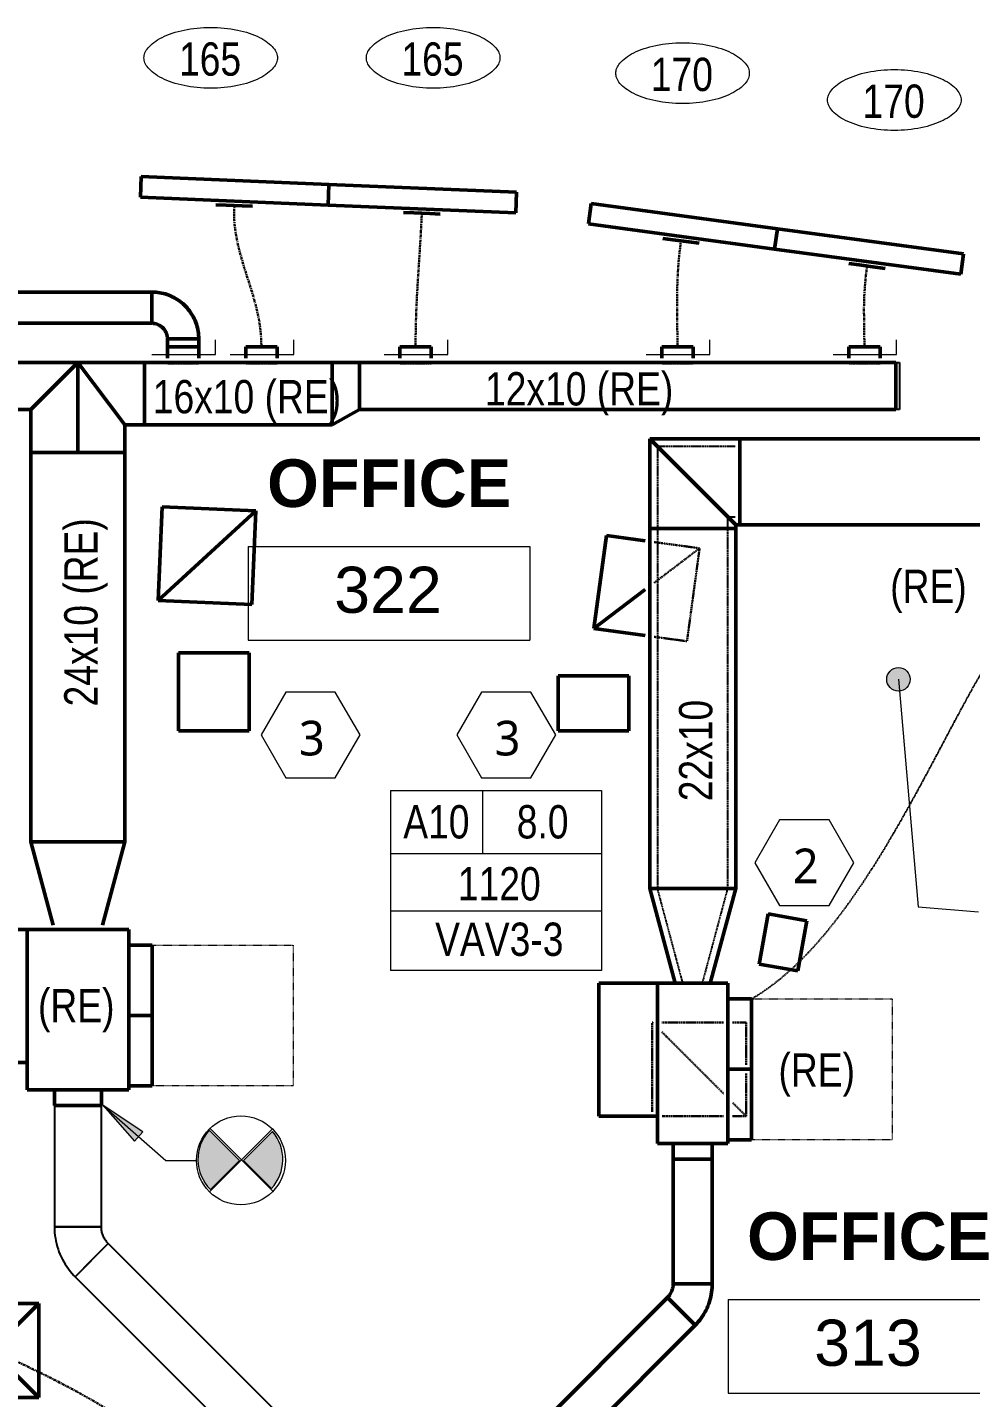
# Model space of a CAD drawing. Header units: inches. Extents: x 12453 to 15257, y -272 to 1517.
# Drawn here: x 13867.8 to 14108.8, y 1164.3 to 1514.6 of the extents above; entities that cross this region are included whole.
import ezdxf

# ---------------------------------------------------------------- set-up
doc = ezdxf.new("R2010")
doc.units = ezdxf.units.IN
doc.header["$MEASUREMENT"] = 0
for name, pattern in [('_ Hidden  _below_ behind_ beyond_', [0.09375, 0.0625, -0.03125]), ('Center', [1.2499999999999996, 0.2499999999999999, -0.1874999999999999, 0.625, -0.1874999999999999]), ('Dash', [0.25, 0.125, -0.125]), ('Hidden 1_16_', [0.09374999999999999, 0.06249999999999999, -0.03124999999999999]), ('Hidden 1_32_', [0.0625, 0.03125, -0.03125])]:
    doc.linetypes.add(name, pattern=pattern)
for name, color, linetype, lineweight in [('A-ANNO-NOTE', 131, 'Continuous', 20), ('A-AREA-IDEN', 2, 'Continuous', 20), ('A-DETL', 90, 'Continuous', 9), ('A-DETL-DEMO', 6, 'Continuous', 18), ('G-ANNO-TEXT', 231, 'Continuous', 9), ('M-EQPM', 50, 'Continuous', 18), ('M-EQPM-HDLN', 50, 'Continuous', 18), ('M-EQPM-IDEN', 50, 'Continuous', 20), ('M-HVAC-CDFF', 50, 'Continuous', 50), ('M-HVAC-CDFF-IDEN', 2, 'Continuous', 20), ('M-HVAC-DUCT', 70, 'Continuous', 18), ('M-HVAC-DUCT-CNTR', 70, 'Continuous', 18), ('M-HVAC-DUCT-IDEN', 70, 'Continuous', 20)]:
    doc.layers.add(name, color=color, linetype=linetype, lineweight=lineweight)
doc.styles.add('Arial', font='arial.ttf', dxfattribs={"height": 11.80239520958082})
doc.styles.add('Arial_B', font='arialbd.ttf', dxfattribs={"height": 12.17707442258339})
doc.styles.add('Swis721 BT', font='swiss.ttf', dxfattribs={"width": 0.8, "height": 8.514637904468403})
doc.styles.add('Trebuchet MS', font='trebuc.ttf', dxfattribs={"height": 8.86153846153846})

# ---------------------------------------------------------------- blocks, each defined once
blk = doc.blocks.new('Return Diffuser - Rectangular Outlet _PAR_ - PAR-8x8_24x24-V135-3RD FLOOR PLAN - NEW')
at = {"layer": 'M-HVAC-CDFF'}
for p, q in [((12.00000000000039, 11.99999999999992), (-11.99999999999975, 11.99999999999992)), ((-11.99999999999975, 11.99999999999992), (-11.99999999999975, -12.00000000000043)), ((-11.99999999999971, 11.99999999999976), (12.0000000000003, -12.00000000000043)), ((12.00000000000039, -12.00000000000043), (12.00000000000039, 11.99999999999992)), ((-11.99999999999975, -12.00000000000043), (12.00000000000039, -12.00000000000043))]:
    blk.add_line(p, q, dxfattribs=at)
blk = doc.blocks.new('Supply Diffuser _OMNI_ - 8_ RD INLET _24x24_-2995624-3RD FLOOR PLAN - NEW')
at = {"layer": 'M-HVAC-CDFF'}
for p, q in [((12.0000000000003, 11.99999999999967), (-11.99999999999971, 11.99999999999967)), ((-11.99999999999971, 11.99999999999967), (-11.99999999999971, -12.00000000000043)), ((12.0000000000003, 11.99999999999979), (-11.99999999999971, -12.00000000000043)), ((-11.99999999999971, 11.99999999999978), (12.0000000000003, -12.00000000000043)), ((-11.99999999999971, 11.99999999999967), (-11.99999999999971, -12.00000000000033)), ((-11.99999999999971, 11.99999999999967), (12.0000000000003, 11.99999999999967)), ((12.0000000000003, -12.00000000000043), (12.0000000000003, 11.99999999999967)), ((12.0000000000003, 11.99999999999967), (12.0000000000003, -12.00000000000033)), ((-11.99999999999971, -12.00000000000043), (12.0000000000003, -12.00000000000043)), ((-11.99999999999971, -12.00000000000033), (12.0000000000003, -12.00000000000033))]:
    blk.add_line(p, q, dxfattribs=at)
blk = doc.blocks.new('Plenum Slot Supply _TBD_ - 8_ RD INLET - TBDI _48_ Plenum_-2903914-3RD FLOOR PLAN - NEW')
at = {"layer": 'M-HVAC-CDFF'}
for p, q in [((24.00000000000034, 2.625000000006843), (-23.99999999999965, 2.625000000006843)), ((-23.99999999999965, 2.625000000006843), (-23.99999999999965, -2.624999999993161)), ((24.00000000000034, -2.624999999993161), (24.00000000000034, 2.625000000006843)), ((-23.99999999999965, -2.624999999993161), (24.00000000000034, -2.624999999993161)), ((-4.687499999999659, -3.750000000000286), (-2.062499999999699, -3.75000000000025)), ((-2.062499999999653, -3.75000000000025), (2.062500000000353, -3.75000000000025)), ((2.062500000000319, -3.75000000000025), (4.687500000000342, -3.750000000000286))]:
    blk.add_line(p, q, dxfattribs=at)
blk = doc.blocks.new('Plenum Slot Supply _TBD_ - 8_ RD INLET - TBDI _48_ Plenum_-2903885-3RD FLOOR PLAN - NEW')
at = {"layer": 'M-HVAC-CDFF'}
for p, q in [((24.00000000000034, 2.625000000006843), (-23.99999999999965, 2.625000000006843)), ((-23.99999999999965, 2.625000000006843), (-23.99999999999965, -2.624999999993161)), ((24.00000000000034, -2.624999999993161), (24.00000000000034, 2.625000000006843)), ((-23.99999999999965, -2.624999999993161), (24.00000000000034, -2.624999999993161)), ((-4.687499999999659, -3.750000000000286), (-2.062499999999699, -3.75000000000025)), ((-2.062499999999653, -3.75000000000025), (2.062500000000353, -3.75000000000025)), ((2.062500000000319, -3.75000000000025), (4.687500000000342, -3.750000000000286))]:
    blk.add_line(p, q, dxfattribs=at)
blk = doc.blocks.new('Nailor D35SST 3-10 - Nailor D35SST 3-10-3150976-3RD FLOOR PLAN - NEW')
at = {"layer": 'M-EQPM', "lineweight": 50}
for p, q in [((-23.99999999999975, -13.50000000000025), (-23.99999999999975, 20.49999999999977)), ((-8.999999999999753, 20.49999999999977), (-23.99999999999975, 20.49999999999977)), ((-8.999999999999753, 20.49999999999977), (-8.999999999999753, -13.50000000000025)), ((9.000000000000245, 20.49999999999967), (-8.999999999999753, 20.49999999999967)), ((-8.999999999999753, 20.49999999999967), (-8.999999999999753, -20.50000000000033)), ((9.000000000000245, -20.50000000000033), (9.000000000000245, 20.49999999999967)), ((15.00000000000028, 16.49999999999968), (9.000000000000274, 16.49999999999968)), ((15.00000000000028, -1.50000000000032), (15.00000000000028, 16.49999999999968)), ((9.000000000000274, -1.50000000000032), (15.00000000000028, -1.50000000000032)), ((15.00000000000025, -1.50000000000032), (9.000000000000243, -1.50000000000032)), ((15.00000000000025, -19.50000000000032), (15.00000000000025, -1.50000000000032)), ((-23.99999999999975, -13.50000000000025), (-8.999999999999753, -13.50000000000025)), ((-8.999999999999753, -20.50000000000033), (9.000000000000245, -20.50000000000033)), ((-4.999999999987266, -20.49999999999926), (-4.999999999987266, -24.4999999999992)), ((5.000000000013187, -24.4999999999992), (5.000000000013187, -20.49999999999926)), ((9.000000000000243, -19.50000000000032), (15.00000000000025, -19.50000000000032)), ((5.000000000000246, -24.50000000000033), (-4.999999999999753, -24.50000000000033))]:
    blk.add_line(p, q, dxfattribs=at)
at = {"layer": 'M-EQPM-HDLN', "linetype": 'Dash', "lineweight": 9}
for p, q in [((15.00000000000028, 16.49999999999968), (51.00000000000023, 16.49999999999968)), ((51.00000000000023, 16.49999999999968), (51.00000000000023, -19.50000000000032)), ((51.00000000000023, -19.50000000000032), (15.00000000000024, -19.50000000000032))]:
    blk.add_line(p, q, dxfattribs=at)
blk = doc.blocks.new('Round Elbow - 1 D-V151-3RD FLOOR PLAN - NEW')
at = {"layer": 'M-HVAC-DUCT', "lineweight": 50}
for p, q in [((-4.142135623730698, -3.3231665647791e-13), (-4.142135623730698, 4.999999999999661)), ((-0.6066017177979589, 6.464466094066923), (2.928932188134749, 2.928932188134211)), ((2.928932188134775, 2.928932188134186), (6.464466094067508, -0.6066017177985534)), ((-4.142135623730698, -5.000000000000335), (-4.142135623730698, -3.690684400650624e-13))]:
    blk.add_line(p, q, dxfattribs=at)
at = {"layer": 'M-HVAC-DUCT', "lineweight": 50, "flags": 128}
for points in [[(-0.6066017177859065, 6.464466094056205), (-0.7508134147005875, 6.325910497184849), (-0.9004505037048601, 6.193232659753447), (-1.0552735973788, 6.066644838000228), (-1.215035011800182, 5.946349545435623), (-1.379479162785173, 5.832539228864788), (-1.54834297477214, 5.725395960517743), (-1.721356301684864, 5.625091146765953), (-1.898242359108053, 5.531785253916495), (-2.078718167082115, 5.44562755149036), (-2.262495002814603, 5.366755873435067), (-2.449278862572327, 5.295296397611309), (-2.638770932023589, 5.231363443931513), (-2.830668064281553, 5.17505929148865), (-3.024663264870469, 5.126474014914037), (-3.220446182850082, 5.085685340284726), (-3.417703607319936, 5.052758520779661), (-3.616119968478869, 5.027746232286517), (-3.81537784247439, 5.010688489129733), (-4.015158459216535, 5.001612580061646), (-4.142135623719922, 4.999999999989995)], [(-4.14213562371924, -5.000000000011823), (-3.542295610920064, -4.988001599925609), (-2.943415214181868, -4.952025594549922), (-2.346452514385418, -4.892129537819073), (-1.752362524505997, -4.808409250644671), (-1.162095661793955, -4.700998667629391), (-0.5765962273126205, -4.570069622790924), (0.00319910474217977, -4.415831574672665), (0.5763627855221783, -4.238531271247665), (1.141977875407292, -4.038452355180651), (1.699139510910299, -3.815914910053834), (2.246956352270672, -3.571274948310929), (2.784552009402659, -3.304923841699746), (3.311066443937079, -3.017287695176492), (3.825657345093532, -2.708826665211745), (4.327501477205714, -2.380034223656366), (4.815795996715678, -2.03143636827508), (5.289759736557243, -1.663590781275161), (5.748634455852879, -1.277085937124866), (6.191686052939075, -0.8725401611241067), (6.464466094078033, -0.6066017178090987)]]:
    blk.add_lwpolyline(points, dxfattribs=at)
blk = doc.blocks.new('Rectangular Transition - Angle - 30 Degree-2784174-3RD FLOOR PLAN - NEW')
at = {"layer": 'M-HVAC-DUCT', "lineweight": 50}
for p, q in [((2.979831821830342e-13, 4.499999999999701), (24.25833024919803, 10.99999999999997)), ((24.25833024919802, 10.99999999999997), (24.25833024919802, -11.00000000000004)), ((24.25833024919803, -11.00000000000005), (2.98427949019242e-13, -4.500000000000298))]:
    blk.add_line(p, q, dxfattribs=at)
blk = doc.blocks.new('Rectangular Elbow - Mitered - Standard-2791052-3RD FLOOR PLAN - NEW')
at = {"layer": 'M-HVAC-DUCT', "lineweight": 50}
for p, q in [((-11.99999999999975, -11.00000000000033), (-11.99999999999975, 10.99999999999967)), ((-11.99999999999975, 10.99999999999967), (-11.00000000000033, 10.99999999999967)), ((10.99999999999967, 11.99999999999967), (-11.00000000000033, 11.99999999999967)), ((-11.00000000000033, 11.99999999999967), (-11.00000000000033, 10.99999999999967)), ((10.99999999999967, -11.00000000000033), (10.99999999999967, 11.99999999999967)), ((10.99999999999967, -11.00000000000033), (-11.99999999999975, -11.00000000000033))]:
    blk.add_line(p, q, dxfattribs=at)
blk = doc.blocks.new('Nailor D35SST 5-12 - Nailor D35SST 5-12-3150959-3RD FLOOR PLAN - NEW')
at = {"layer": 'M-EQPM', "lineweight": 50}
for p, q in [((-27.99999999999975, -13.50000000000023), (-27.99999999999975, 20.49999999999978)), ((-12.99999999999975, 20.49999999999978), (-27.99999999999975, 20.49999999999978)), ((-12.99999999999975, 20.49999999999978), (-12.99999999999975, -13.50000000000023)), ((13.00000000000025, 20.49999999999966), (-12.99999999999975, 20.49999999999966)), ((-12.99999999999975, 20.49999999999966), (-12.99999999999975, -20.50000000000033)), ((13.00000000000025, -20.50000000000033), (13.00000000000025, 20.49999999999966)), ((19.00000000000031, 16.49999999999967), (13.00000000000031, 16.49999999999967)), ((19.00000000000031, -1.50000000000033), (19.00000000000031, 16.49999999999967)), ((13.00000000000031, -1.50000000000033), (19.00000000000031, -1.50000000000033)), ((19.00000000000028, -1.500000000000333), (13.00000000000028, -1.500000000000333)), ((19.00000000000028, -19.50000000000033), (19.00000000000028, -1.500000000000333)), ((-27.99999999999975, -13.50000000000023), (-12.99999999999975, -13.50000000000023)), ((-12.99999999999975, -20.50000000000033), (13.00000000000025, -20.50000000000033)), ((-5.999999999989085, -20.49999999999926), (-5.999999999989085, -24.49999999999937)), ((6.000000000012277, -24.49999999999937), (6.000000000012277, -20.49999999999926)), ((13.00000000000028, -19.50000000000033), (19.00000000000028, -19.50000000000033)), ((6.000000000000245, -24.50000000000033), (-5.999999999999753, -24.50000000000033))]:
    blk.add_line(p, q, dxfattribs=at)
at = {"layer": 'M-EQPM-HDLN', "linetype": 'Dash', "lineweight": 9}
for p, q in [((19.00000000000031, 16.49999999999967), (55.00000000000028, 16.49999999999967)), ((55.00000000000028, 16.49999999999967), (55.00000000000028, -19.50000000000033)), ((55.00000000000028, -19.50000000000033), (19.00000000000028, -19.50000000000033))]:
    blk.add_line(p, q, dxfattribs=at)
blk = doc.blocks.new('Round Elbow - 1 D-307647-3RD FLOOR PLAN - NEW')
at = {"layer": 'M-HVAC-DUCT', "lineweight": 25}
for p, q in [((-0.7279220613575877, 7.757359312880361), (3.514718625761648, 3.51471862576112)), ((-4.970562748476888, -3.313672457182525e-13), (-4.970562748476888, 5.999999999999641)), ((3.514718625761651, 3.514718625761117), (7.75735931288096, -0.7279220613581979)), ((-4.970562748476888, -6.000000000000335), (-4.970562748476888, -3.366963162364533e-13))]:
    blk.add_line(p, q, dxfattribs=at)
at = {"layer": 'M-HVAC-DUCT', "lineweight": 25, "flags": 128}
for points in [[(-0.7279220613564233, 7.757359312867719), (-0.9009760976530855, 7.591092596623183), (-1.080540604458861, 7.431879191705774), (-1.266328316867657, 7.279973805600547), (-1.458042014172804, 7.135619454523293), (-1.655374995354862, 6.999047074638837), (-1.85801156973946, 6.870475152620201), (-2.065627562034592, 6.750109376120235), (-2.277890830941771, 6.638142304698703), (-2.494461800510919, 6.534753061788705), (-2.714994003389904, 6.440107048122626), (-2.939134635098867, 6.354355677131934), (-3.166525118440858, 6.277636132717816), (-3.396801677150278, 6.210071149786926), (-3.629595917856022, 6.151768817896026), (-3.864535419433025, 6.102822408341125), (-4.101244328796439, 6.063310224935321), (-4.339343962186716, 6.033295478742729), (-4.578453410982262, 6.012826186955407), (-4.818190151072257, 6.001935096072883), (-4.970562748475913, 5.999999999986357)], [(-4.970562748475913, -6.000000000012277), (-4.250754733116422, -5.985601919911004), (-3.532098257030725, -5.942430713460452), (-2.815743017275394, -5.87055544538316), (-2.102835029419338, -5.770091100774152), (-1.394514794164649, -5.641198401154724), (-0.6919154727874569, -5.484083547349655), (0.003838925678167015, -5.298997889608017), (0.6916353426142335, -5.086237525496926), (1.370373450475824, -4.846142826216236), (2.038967413079774, -4.579097892064055), (2.696347622711982, -4.285529937971204), (3.341462411270811, -3.965908610040514), (3.973279732711432, -3.620745234209607), (4.590788814100164, -3.250591998254094), (5.193001772634715, -2.856041068387639), (5.778955196047149, -2.437723641929551), (6.347711683856516, -1.996308937529647), (6.898361347010733, -1.532503124549293), (7.430023263514101, -1.047048193348928), (7.757359312882044, -0.7279220613709184)]]:
    blk.add_lwpolyline(points, dxfattribs=at)
blk = doc.blocks.new('Round Elbow - 1 D-2781238-3RD FLOOR PLAN - NEW')
at = {"layer": 'M-HVAC-DUCT', "lineweight": 50}
for p, q in [((-3.999999999999722, 7.999999999999662), (2.350308128410866e-13, 7.999999999999654)), ((2.38583526519887e-13, 7.999999999999654), (4.000000000000264, 7.999999999999648)), ((-7.999999999999737, -3.332660672375675e-13), (-7.999999999999739, 3.999999999999649)), ((-7.999999999999736, -4.000000000000337), (-7.999999999999737, -3.36818780916368e-13))]:
    blk.add_line(p, q, dxfattribs=at)
at = {"layer": 'M-HVAC-DUCT', "lineweight": 50, "flags": 128}
for points in [[(-3.999999999998408, 7.999999999985902), (-4.003199573354492, 7.840042663240182), (-4.012793174787929, 7.680341224108814), (-4.028765456582959, 7.521151170831216), (-4.051090866495826, 7.362727173528582), (-4.079733688633438, 7.205322676805735), (-4.114648100590215, 7.049189494277925), (-4.155778246755289, 6.89457740572925), (-4.203058327668656, 6.741733757522069), (-4.256412705286606, 6.590903066886312), (-4.31575602398692, 6.442326630751722), (-4.380993347118419, 6.296242139721925), (-4.452020308881173, 6.152883297820607), (-4.528723281287738, 6.012479448611429), (-4.610979555944652, 5.87525520830286), (-4.698657540359533, 5.741430106405459), (-4.791616968461198, 5.611218234536408), (-4.889709124994623, 5.4848279039129), (-4.992777083434702, 5.362461312100549), (-5.100655957034745, 5.244314219544775), (-5.213173162609677, 5.130575636388584), (-5.330148696633045, 5.021427520103315), (-5.451395423203961, 4.917044484390771), (-5.576719373424566, 4.817593519841011), (-5.705920055708474, 4.723233726782381), (-5.838790776525854, 4.634116060754876), (-5.975118971067217, 4.550383091013372), (-6.114686543303434, 4.47216877244682), (-6.25727021489149, 4.399598231280378), (-6.402641882373302, 4.332787564898807), (-6.550568982091533, 4.271843656117198), (-6.700814862243134, 4.21686400218823), (-6.853139161470664, 4.167936558829751), (-7.007298193388919, 4.125139599512749), (-7.163045336432616, 4.088541590245767), (-7.320131428397416, 4.058201080033085), (-7.478305165045867, 4.034166607219503), (-7.637313502141182, 4.016476621836317), (-7.796902060264073, 4.005159424083558), (-7.9568155317653, 4.00023311906716), (-7.999999999998351, 3.999999999986812)], [(-7.999999999998351, -4.000000000012732), (-7.520127989758804, -3.990401279944308), (-7.041023672368282, -3.961620475644849), (-6.563453512531225, -3.913703630259078), (-6.088181520627244, -3.846727400520649), (-5.615968030457508, -3.760798934108152), (-5.147568482872713, -3.656055698239015), (-4.683732217228907, -3.532665259742771), (-4.225201272604976, -3.390825017002498), (-3.772709200697193, -3.23076188414916), (-3.326979892294616, -3.052731928047705), (-2.88872641920625, -2.857019958652017), (-2.458649893500592, -2.643939073364435), (-2.037438345873397, -2.413830156146104), (-1.625765624947689, -2.167061332173489), (-1.224290319257875, -1.904027378929186), (-0.8336547036495289, -1.625149094624703), (-0.4544837117767883, -1.330872625024767), (-0.08738393634058637, -1.021668749704531), (0.2670573413282681, -0.6980321289047423), (0.6082730907959898, -0.3604805121799472), (0.9357174396519666, -0.009553910108479611), (1.248866546789259, 0.3541862696042699), (1.547219440438027, 0.7301581202650594), (1.830298819613574, 1.117760167116103), (2.09765181769643, 1.516372329569094), (2.348850726921625, 1.925356913193354), (2.58349368262094, 2.344059629901494), (2.801205306119754, 2.771810644665492), (3.001637305262931, 3.207925647111096), (3.184469031608443, 3.651706946266131), (3.349407993396027, 4.102444586720593), (3.49619032347249, 4.559417484403183), (3.624581201420937, 5.021894580158459), (3.734375229225463, 5.489136009289722), (3.825396759863167, 5.96039428518361), (3.897500178301868, 6.434915495128279), (3.9505701344533, 6.911940506413884), (3.984521727708681, 7.390706180783581), (3.999300642761284, 7.870446595288285), (4.000000000001648, 7.999999999985902)]]:
    blk.add_lwpolyline(points, dxfattribs=at)
blk = doc.blocks.new('Rectangular Endcap - Standard-V184-3RD FLOOR PLAN - NEW')
at = {"layer": 'M-HVAC-DUCT', "lineweight": 25}
for p, q in [((2.252764407777021e-13, -6.000000000000386), (2.64998046896767e-13, 5.999999999999612)), ((2.451372438372345e-13, 5.999999999999612), (1.00000000000074, 5.999999999999609)), ((1.00000000000076, 5.999999999999609), (1.00000000000072, -6.000000000000389)), ((1.00000000000074, -6.000000000000389), (2.451372438372345e-13, -6.000000000000386))]:
    blk.add_line(p, q, dxfattribs=at)
blk = doc.blocks.new('Rectangular Transition - Angle - 30 Degree-2790512-3RD FLOOR PLAN - NEW')
at = {"layer": 'M-HVAC-DUCT', "lineweight": 50}
for p, q in [((1.125000000000839, 6.301442841484872), (22.39230484541358, 11.99999999999997)), ((22.39230484541358, 11.99999999999997), (22.39230484541358, -12.00000000000004)), ((22.39230484541358, -12.00000000000004), (1.125000000000836, -6.301442841485444))]:
    blk.add_line(p, q, dxfattribs=at)
blk = doc.blocks.new('Rectangular Tee - Reducing - Standard-2790589-3RD FLOOR PLAN - NEW')
at = {"layer": 'M-HVAC-DUCT', "lineweight": 50}
for p, q in [((-16.99999999999972, -5.00000000000026), (-16.99999999999972, 6.999999999999737)), ((-16.99999999999972, 6.999999999999737), (17.00000000000028, 6.999999999999737)), ((17.00000000000028, -9.000000000000306), (17.00000000000028, 6.99999999999969)), ((-11.99999999999974, -5.00000000000026), (-16.99999999999972, -5.00000000000026)), ((-11.99999999999974, -5.00000000000026), (-11.99999999999974, -16.00000000000031)), ((12.00000000000025, -9.000000000000306), (17.00000000000028, -9.000000000000306)), ((12.00000000000026, -16.00000000000031), (12.00000000000026, -9.000000000000306)), ((-11.99999999999974, -16.00000000000031), (12.00000000000026, -16.00000000000031))]:
    blk.add_line(p, q, dxfattribs=at)
blk = doc.blocks.new('Rectangular Transition - Angle - 30 Degree-2790766-3RD FLOOR PLAN - NEW')
at = {"layer": 'M-HVAC-DUCT', "lineweight": 50}
for p, q in [((2.979831821830342e-13, 7.999999999999702), (6.92820323027582, 7.999999999999837)), ((2.979831821830342e-13, -8.000000000000298), (2.979831821830342e-13, 7.999999999999702)), ((6.92820323027582, 7.999999999999837), (6.92820323027582, -4.000000000000198)), ((6.928203230275821, -4.000000000000197), (2.98427949019242e-13, -8.000000000000298))]:
    blk.add_line(p, q, dxfattribs=at)
blk = doc.blocks.new('Return Diffuser - Rectangular Outlet _PAR_ - PAR-8x8_24x24-2882038-3RD FLOOR PLAN - NEW')
at = {"layer": 'A-DETL-DEMO', "linetype": 'Hidden 1_16_', "lineweight": 30}
for p, q in [((10.86784325129354, 11.99999999999992), (-11.99999999999975, 11.99999999999992)), ((-11.99999999999975, 11.99999999999992), (-11.99999999999975, 11.79312001635098)), ((-11.99999999999971, 11.99999999999976), (-11.79312001635159, 11.79312001635165)), ((-11.99999999999975, 9.54312001635115), (-11.99999999999975, -6.20687998364896)), ((-9.543120016350432, 9.54312001635047), (6.206879983649848, -6.206879983649934)), ((12.00000000000039, -6.206879983651521), (12.00000000000039, 9.544543582176173)), ((-11.99999999999975, -8.456879983648795), (-11.99999999999975, -12.00000000000043)), ((8.456879983651168, -8.456879983651271), (12.0000000000003, -12.00000000000043)), ((12.00000000000039, -12.00000000000043), (12.00000000000039, -8.456879983651353)), ((-11.99999999999975, -12.00000000000043), (-1.132156748708692, -12.00000000000043)), ((1.117843251291426, -12.00000000000043), (12.00000000000039, -12.00000000000043))]:
    blk.add_line(p, q, dxfattribs=at)
blk = doc.blocks.new('Return Diffuser - Rectangular Outlet _PAR_ - PAR-8x8_24x24-V137-3RD FLOOR PLAN - NEW')
at = {"layer": 'A-DETL-DEMO', "linetype": 'Hidden 1_16_', "lineweight": 30}
for p, q in [((12.00000000000039, 11.99999999999992), (3.511064871295332, 11.99999999999992)), ((12.00000000000039, -12.00000000000043), (12.00000000000039, 11.99999999999992)), ((1.659508645704806, -1.659508645704858), (12.0000000000003, -12.00000000000043)), ((0.2578476021554223, -12.00000000000043), (12.00000000000039, -12.00000000000043))]:
    blk.add_line(p, q, dxfattribs=at)
at = {"layer": 'M-HVAC-CDFF'}
for p, q in [((1.240488212669493, 11.99999999999992), (-11.99999999999975, 11.99999999999992)), ((-11.99999999999975, 11.99999999999992), (-11.99999999999975, -12.00000000000043)), ((-11.99999999999971, 11.99999999999976), (-0.3400292168845688, 0.3400292168845342)), ((-11.99999999999975, -12.00000000000043), (-2.012729056470416, -12.00000000000043))]:
    blk.add_line(p, q, dxfattribs=at)
blk = doc.blocks.new('Round Takeoff - Standard w_ VD-V213-3RD FLOOR PLAN - NEW')
at = {"layer": 'A-DETL-DEMO', "linetype": 'Hidden 1_16_', "lineweight": 30}
for p, q in [((-0.2399999999998057, 4.000000000000414), (-0.2399999999997924, 3.325186224399847e-13)), ((-0.2399999999998057, 3.299486289839078e-13), (-0.2399999999997924, -3.999999999999702))]:
    blk.add_line(p, q, dxfattribs=at)
at = {"layer": 'M-HVAC-DUCT'}
for p, q in [((2.003420426543702, 8.25000000000033), (5.753420426543704, 8.250000000000343)), ((2.003420426543728, -7.999999999999659), (2.003420426543702, 8.250000000000332))]:
    blk.add_line(p, q, dxfattribs=at)
at = {"layer": 'M-HVAC-DUCT', "lineweight": 50}
for p, q in [((1.125000000006821, 4.000000000010004), (4.000000000010004, 4.000000000010004)), ((4.000000000000305, 2.9890503392581e-13), (4.000000000000294, 4.000000000000406)), ((4.000000000000305, -3.999999999999709), (4.000000000000294, 2.963350404697327e-13)), ((4.000000000010686, -3.99999999998954), (1.125000000007503, -3.99999999998954))]:
    blk.add_line(p, q, dxfattribs=at)
blk = doc.blocks.new('Diffuser Tag - Diffuser Tag _GPI_ - Airflow Only-1174567-3RD FLOOR PLAN - NEW')
at = {"layer": 'M-HVAC-CDFF-IDEN'}
for points, knots in [([(-0.2733821722393264, 8.234832660405194e-16), (-0.2733821722393264, 0.002120544972881543), (-0.2729835601545574, 0.00647847487141492), (-0.2703405630587479, 0.01531469710434119), (-0.2634260964460383, 0.02693955562540351), (-0.248144382122115, 0.04138758304565707), (-0.219066139123674, 0.05918199625253466), (-0.1685048339180955, 0.07621826088950157), (-0.09564779723932655, 0.0834729008052498), (-0.02279076056055762, 0.07621826088950127), (0.02777054464502081, 0.05918199625253412), (0.05684878764346215, 0.04138758304565641), (0.07213050196738555, 0.02693955562540276), (0.07904496858009517, 0.01531469710434035), (0.0816879656759046, 0.006478474871414024), (0.08208657776067356, 0.00212054497288066), (0.0820865777606736, -5.985621849243556e-17)], [-2.186510674934082e-15, -2.186510674934082e-15, -2.186510674934082e-15, -2.186510674934082e-15, 0.09817477042467884, 0.1963495408493599, 0.3926990816987219, 0.589048622548084, 0.7853981633974461, 1.17809724509617, 1.570796326794894, 1.963495408493618, 2.356194490192343, 2.552544031041704, 2.748893571891067, 2.945243112740429, 3.04341788316511, 3.141592653589791, 3.141592653589791, 3.141592653589791, 3.141592653589791]), ([(0.0820865777606736, -3.244976466198412e-18), (0.0820865777606736, -0.002120544972880719), (0.08168796567590463, -0.0064784748714141), (0.07904496858009527, -0.01531469710434032), (0.07213050196738575, -0.02693955562540273), (0.05684878764346234, -0.04138758304565628), (0.02777054464502117, -0.05918199625253387), (-0.02279076056055731, -0.07621826088950084), (-0.09564779723932616, -0.08347290080524901), (-0.1685048339180951, -0.07621826088950065), (-0.2190661391236737, -0.0591819962525334), (-0.248144382122115, -0.04138758304565567), (-0.2634260964460383, -0.02693955562540207), (-0.270340563058748, -0.01531469710433957), (-0.2729835601545574, -0.006478474871413342), (-0.2733821722393264, -0.002120544972879948), (-0.2733821722393264, 7.731000999696823e-16)], [3.14159265358979, 3.14159265358979, 3.14159265358979, 3.14159265358979, 3.239767424014471, 3.337942194439152, 3.534291735288514, 3.730641276137876, 3.926990816987239, 4.319689898685963, 4.712388980384687, 5.105088062083411, 5.497787143782135, 5.694136684631498, 5.89048622548086, 6.086835766330221, 6.185010536754902, 6.283185307179584, 6.283185307179584, 6.283185307179584, 6.283185307179584])]:
    blk.add_open_spline(points, degree=3, knots=knots, dxfattribs=at)
blk = doc.blocks.new('Room Tag - Room Tag-84095-3RD FLOOR PLAN - NEW')
at = {"layer": 'A-AREA-IDEN'}
for p, q in [((-0.3749999999999999, -0.06249999999999998), (-0.3749999999999999, -0.3124999999999999)), ((-0.3749999999999999, -0.06249999999999998), (0.3749999999999999, -0.06249999999999998)), ((0.3749999999999999, -0.06249999999999998), (0.3749999999999999, -0.3124999999999999)), ((-0.3749999999999999, -0.3124999999999999), (0.3749999999999999, -0.3124999999999999))]:
    blk.add_line(p, q, dxfattribs=at)
blk = doc.blocks.new('Point of Connection - Point of Connection - _GPI_-746426-3RD FLOOR PLAN - NEW')
at = {"layer": 'A-ANNO-NOTE', "lineweight": 9}
h = blk.add_hatch(color=256, dxfattribs=at)
edge = h.paths.add_edge_path(flags=0)
edge.add_arc((-0.002280299266980333, 0.004650984430885837), 0.1145497240274478, 137.6645063476148, 224.8464373478384, ccw=False)
edge.add_line((-0.08695706292251913, 0.08179685257421848), (-0.006262837864139767, 0.001102627515838714))
edge.add_line((-0.006262837864139766, 0.00110262751583871), (-0.08349598583011647, -0.07613052045013786))
h = blk.add_hatch(color=256, dxfattribs=at)
edge = h.paths.add_edge_path(flags=0)
edge.add_line((0.07871055801337995, -0.07328055057716999), (0.004327379920371133, 0.0011026275158387))
edge.add_line((0.004327379920371121, 0.0011026275158387), (0.08177458262271144, 0.07854983021817939))
edge.add_arc((-0.005508123295087922, 0.004365138249880495), 0.1145497240274478, -42.674609157798386, 40.36239929141709, ccw=False)
at = {"layer": 'A-ANNO-NOTE'}
for p, q in [((-0.006262837864139766, 0.00110262751583871), (-0.08695706292251913, 0.08179685257421848)), ((-0.08622730235600952, -0.08204120768564219), (0.08121650285044459, 0.08540259752081159)), ((0.08274005169439434, -0.08048941496779564), (-0.08467550963816298, 0.08692614636476134)), ((0.08177458262271144, 0.07854983021817939), (0.004327379920371121, 0.0011026275158387)), ((-0.08349598583011647, -0.07613052045013786), (-0.006262837864139766, 0.00110262751583871)), ((0.004327379920371132, 0.0011026275158387), (0.07871055801337995, -0.07328055057716999))]:
    blk.add_line(p, q, dxfattribs=at)
blk.add_circle((-0.002505399752782466, 0.001680694917584698), 0.118400650129163, dxfattribs=at)
for centre, start, end in [((-0.002280299266980333, 0.004650984430885837), 137.6645063476145, 224.846437347838), ((-0.005508123295087922, 0.004365138249880495), 317.3253908422012, 40.36239929141682)]:
    blk.add_arc(centre, 0.1145497240274478, start, end, dxfattribs=at)
blk = doc.blocks.new('Mechanical Equipment Tag - VAV-1159225-3RD FLOOR PLAN - NEW')
at = {"layer": 'M-EQPM-IDEN'}
for p, q in [((0.05117652664444897, -0.1709214427389848), (0.05117652664444821, -0.6506089427389851)), ((0.05117652664444897, -0.1709214427389848), (0.6129984166804646, -0.1709214427389866)), ((0.2971114323324517, -0.3386297760723189), (0.297111432332452, -0.1709214427389855)), ((0.6129984166804646, -0.1709214427389866), (0.6129984166804638, -0.6506089427389867)), ((0.0511765266444487, -0.3386297760723181), (0.6129984166804644, -0.3386297760723199)), ((0.05117652664444846, -0.4909735260723181), (0.6129984166804641, -0.4909735260723199)), ((0.6129984166804638, -0.6506089427389867), (0.05117652664444821, -0.6506089427389851))]:
    blk.add_line(p, q, dxfattribs=at)
blk = doc.blocks.new('Note Hexagon - Note Hexagon - _GPI_-1528888-3RD FLOOR PLAN - NEW')
at = {"layer": 'A-ANNO-NOTE'}
for p, q in [((-0.06936595791414911, 0.1146539663481912), (-0.1352839266641504, 0.000480695341454583)), ((0.06246997958585079, 0.1146539663481897), (-0.06936595791414911, 0.1146539663481912)), ((0.1283879483358497, 0.0004806953414513018), (0.06246997958585077, 0.1146539663481897)), ((-0.1352839266641504, 0.0004806953414545882), (-0.06936595791415202, -0.1136925756652837)), ((0.06246997958584775, -0.1136925756652856), (0.1283879483358497, 0.0004806953414513356)), ((-0.06936595791415205, -0.1136925756652837), (0.06246997958584773, -0.1136925756652856))]:
    blk.add_line(p, q, dxfattribs=at)

msp = doc.modelspace()

# ---------------------------------------------------------------- hatches: boundary and pattern name
at = {"layer": 'A-ANNO-NOTE'}
msp.add_hatch(color=256, dxfattribs=at).paths.add_polyline_path([(13887.17191617182, 1238.915310136693), (13895.16433837599, 1229.825917965171), (13897.24451099583, 1232.204222575889)], flags=0)
at = {"layer": 'A-AREA-IDEN'}
h = msp.add_hatch(color=256, dxfattribs=at)
edge = h.paths.add_edge_path(flags=0)
edge.add_arc((14090.38479716684, 1347.899167000216), 2.999999999999655, 0, 360)

# ---------------------------------------------------------------- linework, layer by layer
at = {"layer": 'A-ANNO-NOTE'}
for p, q in [((13887.17191617182, 1238.915310136693), (13895.16433837599, 1229.825917965171)), ((13897.24451099583, 1232.204222575889), (13887.17191617182, 1238.915310136693)), ((13887.17191617182, 1238.915310136693), (13903.19319828002, 1224.902373263086)), ((13895.16433837599, 1229.825917965171), (13897.24451099583, 1232.204222575889)), ((13903.19319828002, 1224.902373263086), (13910.98549746324, 1224.902373263086))]:
    msp.add_line(p, q, dxfattribs=at)
at = {"layer": 'A-AREA-IDEN'}
for p, q in [((14090.38479716684, 1347.899167000216), (14095.43672286505, 1289.722509803148)), ((14095.43672286505, 1289.722509803148), (14110.84700356666, 1288.421732440663))]:
    msp.add_line(p, q, dxfattribs=at)
msp.add_circle((14090.38479716684, 1347.899167000216), 2.999999999999655, dxfattribs=at)
at = {"layer": 'A-DETL', "lineweight": 50}
for p, q in [((13868.69338948061, 1416.922674776929), (13880.69338948061, 1428.922674776929)), ((13880.69338948061, 1405.922674776929), (13880.69338948061, 1428.922674776929)), ((13892.69338948061, 1412.922674776929), (13880.69338948061, 1428.92267477693)), ((14026.81042571419, 1409.422674776928), (14048.81042571419, 1387.422674776928))]:
    msp.add_line(p, q, dxfattribs=at)
at = {"layer": 'A-DETL', "linetype": '_ Hidden  _below_ behind_ beyond_', "lineweight": 25}
msp.add_open_spline([(14052.81042571419, 1266.197707020588), (14085.34751313436, 1284.983003201273), (14105.52759880314, 1347.496266279778), (14121.34586879718, 1363.31453627382)], degree=3, dxfattribs=at)
at = {"layer": 'M-HVAC-DUCT', "lineweight": 50}
for p, q in [((13899.57568922475, 1446.922674776931), (13850.57568922475, 1446.922674776931)), ((13899.57568922474, 1446.922674776929), (13899.57568922474, 1438.922674776929)), ((13850.57568922475, 1438.922674776931), (13899.57568922475, 1438.922674776931)), ((13903.57568922475, 1434.922674776931), (13903.57568922475, 1432.92267477693)), ((13903.57568922474, 1434.922674776929), (13911.57568922474, 1434.922674776929)), ((13911.57568922474, 1432.922674776929), (13903.57568922474, 1432.922674776929)), ((13911.57568922475, 1432.92267477693), (13911.57568922475, 1434.922674776931)), ((13897.69338948061, 1412.922674776929), (13897.69338948061, 1428.922674776929)), ((13945.69338948061, 1428.922674776928), (13897.69338948061, 1428.922674776929)), ((13945.69338948061, 1428.922674776928), (13945.69338948061, 1412.922674776928)), ((13952.62159271089, 1416.922674776928), (13952.62159271089, 1428.922674776928)), ((14089.69338948061, 1428.922674776928), (13952.62159271089, 1428.922674776928)), ((14089.69338948061, 1428.922674776928), (14089.69338948061, 1416.922674776928)), ((14089.69338948061, 1416.922674776928), (13952.62159271089, 1416.922674776928)), ((13945.69338948061, 1412.922674776928), (13897.69338948061, 1412.922674776929)), ((14049.81042571419, 1387.422674776928), (14049.81042571419, 1409.422674776928)), ((14208.47537248058, 1409.422674776928), (14049.81042571419, 1409.422674776928)), ((13868.69338948061, 1405.922674776929), (13892.69338948061, 1405.922674776929)), ((13868.69338948061, 1405.922674776929), (13868.69338948061, 1306.314979622342)), ((13892.69338948061, 1405.922674776929), (13892.69338948061, 1306.314979622342)), ((14208.47537248058, 1387.422674776928), (14049.81042571419, 1387.422674776928)), ((14026.81042571419, 1386.422674776928), (14048.81042571419, 1386.422674776928)), ((14026.81042571419, 1386.422674776928), (14026.81042571419, 1294.456037269785)), ((14048.81042571419, 1386.422674776928), (14048.81042571419, 1294.456037269785)), ((13906.42517900853, 1354.685605511035), (13924.42517900853, 1354.685605511035)), ((13906.42517900853, 1334.685605511035), (13906.42517900853, 1354.685605511035)), ((13924.42517900853, 1334.685605511035), (13924.42517900853, 1354.685605511035)), ((14003.44281834776, 1348.760715575662), (14021.44281834776, 1348.760715575662)), ((14003.44281834776, 1334.685605511035), (14003.44281834776, 1348.760715575662)), ((14021.44281834776, 1334.685605511035), (14021.44281834776, 1348.760715575662)), ((13924.42517900853, 1334.685605511035), (13906.42517900853, 1334.685605511035)), ((14021.44281834776, 1334.685605511035), (14003.44281834776, 1334.685605511035)), ((13892.69338948061, 1306.314979622342), (13868.69338948061, 1306.314979622342)), ((14048.81042571419, 1294.456037269785), (14026.81042571419, 1294.456037269785)), ((14057.08372028007, 1287.902038126547), (14054.8262939704, 1275.099537337389)), ((14057.08372028007, 1287.902038126548), (14066.93179781019, 1286.165556349878)), ((14066.93179781019, 1286.165556349878), (14064.67437150052, 1273.36305556072)), ((14064.67437150052, 1273.36305556072), (14054.8262939704, 1275.099537337389)), ((14032.8104257142, 1225.197707020589), (14032.8104257142, 1193.339842644319)), ((14032.81042571419, 1225.197707020588), (14042.81042571419, 1225.197707020588)), ((14042.8104257142, 1193.339842644319), (14042.8104257142, 1225.197707020589)), ((14042.81042571419, 1193.339842644318), (14032.81042571419, 1193.339842644318)), ((14031.34595962013, 1189.804308738385), (13976.98146913499, 1135.439818253249)), ((14031.34595962012, 1189.804308738384), (14038.41702743199, 1182.733240926518)), ((13984.05253694686, 1128.368750441384), (14038.417027432, 1182.733240926519))]:
    msp.add_line(p, q, dxfattribs=at)
at = {"layer": 'M-HVAC-DUCT', "linetype": 'Hidden 1_32_', "lineweight": 25}
for p, q in [((14028.81042571419, 1407.422674776928), (14028.81042571419, 1294.456037269785)), ((14048.68542571419, 1407.422674776928), (14028.81042571419, 1407.422674776928)), ((14046.81042571419, 1294.456037269785), (14046.81042571419, 1389.422674776928)), ((14046.81042571419, 1389.422674776928), (14048.68542571419, 1389.422674776928)), ((14035.31042571419, 1270.197707020588), (14028.81042571419, 1294.456037269785)), ((14040.31042571419, 1270.197707020588), (14046.81042571419, 1294.456037269785))]:
    msp.add_line(p, q, dxfattribs=at)
at = {"layer": 'M-HVAC-DUCT', "lineweight": 25}
for p, q in [((13874.69338948062, 1238.922674776929), (13874.69338948062, 1207.893237525405)), ((13874.69338948061, 1238.922674776928), (13886.69338948061, 1238.922674776928)), ((13886.69338948062, 1207.893237525405), (13886.69338948062, 1238.922674776929)), ((13886.69338948061, 1207.893237525404), (13874.69338948061, 1207.893237525404)), ((13879.96546741925, 1195.165315464046), (13888.45074879349, 1203.650596838285)), ((13962.03148459724, 1130.069861034545), (13888.4507487935, 1203.650596838286)), ((13879.96546741926, 1195.165315464047), (13953.54620322301, 1121.584579660306))]:
    msp.add_line(p, q, dxfattribs=at)
at = {"layer": 'M-HVAC-DUCT-CNTR', "linetype": 'Center', "lineweight": 30}
for points in [[(13927.58407599188, 1432.922674776929), (13927.58407599188, 1446.361625920249), (13920.05217921956, 1455.614642748684), (13920.61268870507, 1469.041899987197)], [(13966.97974919545, 1432.922674776929), (13966.97974919545, 1445.566375601667), (13968.04358017918, 1454.407225254974), (13968.57092149983, 1467.039924162057)], [(14033.90186667875, 1432.922674776929), (14033.90186667875, 1443.496760638593), (14033.39007253428, 1449.522563974259), (14034.81040825329, 1460.000824242794)], [(14081.67731454495, 1432.922674776929), (14081.67731454495, 1441.73152280241), (14081.19219272261, 1444.824333443615), (14082.37541760442, 1453.553352999963)], [(13902.5134485788, 1150.677378463575), (13890.21056709367, 1162.980259948709), (13858.7285457309, 1176.315550271852), (13858.7285457309, 1176.315550271852)]]:
    msp.add_open_spline(points, degree=3, dxfattribs=at)

# ---------------------------------------------------------------- block references
at = {"layer": 'A-ANNO-NOTE', "xscale": 96, "yscale": 96, "zscale": 96}
for name, p in [('Note Hexagon - Note Hexagon - _GPI_-1528888-3RD FLOOR PLAN - NEW', (13940.4789075805, 1333.62119463923)), ('Note Hexagon - Note Hexagon - _GPI_-1528888-3RD FLOOR PLAN - NEW', (13990.4789075805, 1333.62119463923)), ('Note Hexagon - Note Hexagon - _GPI_-1528888-3RD FLOOR PLAN - NEW', (14066.68974692594, 1300.945759113882)), ('Point of Connection - Point of Connection - _GPI_-746426-3RD FLOOR PLAN - NEW', (13922.59247825191, 1224.741026550999))]:
    msp.add_blockref(name, p, dxfattribs=at)
at = {"layer": 'A-AREA-IDEN', "xscale": 95.99999999999994, "yscale": 95.99999999999994, "zscale": 95.99999999999994}
for p in [(13960.21185090306, 1387.884877029645), (14082.87293053891, 1195.372378394617)]:
    msp.add_blockref('Room Tag - Room Tag-84095-3RD FLOOR PLAN - NEW', p, dxfattribs=at)
at = {"layer": 'M-EQPM', "lineweight": 50}
for name, p in [('Nailor D35SST 5-12 - Nailor D35SST 5-12-3150959-3RD FLOOR PLAN - NEW', (13880.69338948061, 1263.422674776929)), ('Nailor D35SST 3-10 - Nailor D35SST 3-10-3150976-3RD FLOOR PLAN - NEW', (14037.81042571419, 1249.697707020588))]:
    msp.add_blockref(name, p, dxfattribs=at)
at = {"layer": 'M-EQPM-IDEN', "xscale": 95.99999999999994, "yscale": 95.99999999999994, "zscale": 95.99999999999994}
msp.add_blockref('Mechanical Equipment Tag - VAV-1159225-3RD FLOOR PLAN - NEW', (13955.62202628408, 1335.877258331663), dxfattribs=at)
at = {"layer": 'M-HVAC-CDFF', "extrusion": (0, 0, -1)}
for name, p, rotation in [('Plenum Slot Supply _TBD_ - 8_ RD INLET - TBDI _48_ Plenum_-2903885-3RD FLOOR PLAN - NEW', (-13920.7690930664, 1472.788636924288), 2.390375982781743), ('Plenum Slot Supply _TBD_ - 8_ RD INLET - TBDI _48_ Plenum_-2903885-3RD FLOOR PLAN - NEW', (-13968.72732586117, 1470.786661099147), 2.390375982781743), ('Plenum Slot Supply _TBD_ - 8_ RD INLET - TBDI _48_ Plenum_-2903914-3RD FLOOR PLAN - NEW', (-14035.31411694414, 1463.716840598351), 7.719434633225649), ('Plenum Slot Supply _TBD_ - 8_ RD INLET - TBDI _48_ Plenum_-2903914-3RD FLOOR PLAN - NEW', (-14082.87912629527, 1457.26936935552), 7.719434633225744), ('Return Diffuser - Rectangular Outlet _PAR_ - PAR-8x8_24x24-V135-3RD FLOOR PLAN - NEW', (-13913.6758156486, 1379.517672102551), 182.3903759827822), ('Supply Diffuser _OMNI_ - 8_ RD INLET _24x24_-2995624-3RD FLOOR PLAN - NEW', (-13858.7285457309, 1176.315550271853), 270.0000000000006)]:
    msp.add_blockref(name, p, dxfattribs=dict(at, rotation=rotation))
at = {"layer": 'M-HVAC-CDFF', "linetype": 'Hidden 1_16_', "lineweight": 30, "extrusion": (0, 0, -1)}
for name, p, rotation in [('Return Diffuser - Rectangular Outlet _PAR_ - PAR-8x8_24x24-V137-3RD FLOOR PLAN - NEW', (-14026.06804699499, 1371.130139925634), 187.7194346332255), ('Return Diffuser - Rectangular Outlet _PAR_ - PAR-8x8_24x24-2882038-3RD FLOOR PLAN - NEW', (-14039.47854573054, 1248.19055027188), 270.000000000006)]:
    msp.add_blockref(name, p, dxfattribs=dict(at, rotation=rotation))
at = {"layer": 'M-HVAC-CDFF-IDEN', "xscale": 95.99999999999994, "yscale": 95.99999999999994, "zscale": 95.99999999999994}
for p in [(13923.82133096531, 1506.791288912226), (13980.66491513572, 1506.791288912226), (14044.39590368236, 1502.86377322487), (14098.50840368236, 1496.01255952526)]:
    msp.add_blockref('Diffuser Tag - Diffuser Tag _GPI_ - Airflow Only-1174567-3RD FLOOR PLAN - NEW', p, dxfattribs=at)
at = {"layer": 'M-HVAC-DUCT', "lineweight": 50}
for name, p, rotation in [('Round Elbow - 1 D-2781238-3RD FLOOR PLAN - NEW', (13907.57568922474, 1442.922674776929), 90), ('Rectangular Elbow - Mitered - Standard-2791052-3RD FLOOR PLAN - NEW', (14037.81042571419, 1398.422674776928), 180), ('Rectangular Transition - Angle - 30 Degree-2790512-3RD FLOOR PLAN - NEW', (13880.69338948061, 1283.922674776928), 90), ('Rectangular Transition - Angle - 30 Degree-2784174-3RD FLOOR PLAN - NEW', (14037.81042571419, 1270.197707020587), 90), ('Round Elbow - 1 D-V151-3RD FLOOR PLAN - NEW', (14037.81042571419, 1189.197707020588), 45)]:
    msp.add_blockref(name, p, dxfattribs=dict(at, rotation=rotation))
at = {"layer": 'M-HVAC-DUCT', "linetype": 'Hidden 1_16_', "lineweight": 30, "extrusion": (0, 0, -1), "rotation": 90}
for p in [(-13907.57568922474, 1428.922674776928), (-13927.58407599188, 1428.922674776928), (-13966.97974919545, 1428.922674776928), (-14033.90186667875, 1428.922674776928), (-14081.67731454495, 1428.922674776928)]:
    msp.add_blockref('Round Takeoff - Standard w_ VD-V213-3RD FLOOR PLAN - NEW', p, dxfattribs=at)
at = {"layer": 'M-HVAC-DUCT', "lineweight": 50}
for name, p in [('Rectangular Tee - Reducing - Standard-2790589-3RD FLOOR PLAN - NEW', (13880.69338948061, 1421.922674776929)), ('Rectangular Transition - Angle - 30 Degree-2790766-3RD FLOOR PLAN - NEW', (13945.69338948061, 1420.922674776929))]:
    msp.add_blockref(name, p, dxfattribs=at)
at = {"layer": 'M-HVAC-DUCT', "lineweight": 25}
msp.add_blockref('Rectangular Endcap - Standard-V184-3RD FLOOR PLAN - NEW', (14089.69338948061, 1422.922674776929), dxfattribs=at)
at = {"layer": 'M-HVAC-DUCT', "lineweight": 25, "rotation": 270}
msp.add_blockref('Round Elbow - 1 D-307647-3RD FLOOR PLAN - NEW', (13880.69338948061, 1202.922674776927), dxfattribs=at)

# ---------------------------------------------------------------- texts
at = {"layer": 'A-ANNO-NOTE', "lineweight": 9, "char_height": 8.861538461538458, "width": 7.667999999999997, "attachment_point": 2, "line_spacing_factor": 1.032838983050847, "style": 'Trebuchet MS'}
for s, insert in [('3', (13940.47829699755, 1337.295838766725)), ('3', (13990.47829699755, 1337.295838766725)), ('2', (14066.68913634299, 1304.620403241377))]:
    msp.add_mtext(s, dxfattribs=dict(at, insert=insert))
at = {"layer": 'A-AREA-IDEN', "lineweight": 9, "attachment_point": 2, "line_spacing_factor": 0.9385317878468562}
for s, insert, char_height, width, style in [('OFFICE', (13960.22255856941, 1404.134062445245), 12.17707442258339, 72.4319999999999, 'Arial_B'), ('322', (13959.93652698058, 1376.69178704158), 11.80239520958082, 32.83199999999996, 'Arial'), ('OFFICE', (14082.88363820526, 1211.621563810217), 12.17707442258339, 72.4319999999999, 'Arial_B'), ('313', (14082.59760661642, 1184.179288406552), 11.80239520958082, 32.83199999999996, 'Arial')]:
    msp.add_mtext(s, dxfattribs=dict(at, insert=insert, char_height=char_height, width=width, style=style))
at = {"layer": 'G-ANNO-TEXT', "color": 7, "char_height": 8.514637904468412, "width": 22.356, "attachment_point": 1, "line_spacing_factor": 1.006669768884753, "style": 'Swis721 BT'}
for insert in [(14088.27123162658, 1375.929504366472), (13870.49194132097, 1268.739978704143), (14059.72587845399, 1252.25168203535)]:
    msp.add_mtext('(RE)', dxfattribs=dict(at, insert=insert))
at = {"layer": 'M-EQPM-IDEN', "lineweight": 9, "char_height": 8.514637904468403, "attachment_point": 2, "line_spacing_factor": 1.006669768884753, "style": 'Swis721 BT'}
for s, insert, width in [('A10', (13972.30206476498, 1315.723387560426), 19.76399999999998), ('8.0', (13999.45828374503, 1315.723387560426), 15.65999999999998), ('1120', (13988.38498227745, 1299.874559907829), 25.05599999999997), ('VAV3-3', (13988.38498227745, 1285.699317471537), 37.15199999999996)]:
    msp.add_mtext(s, dxfattribs=dict(at, insert=insert, width=width))
at = {"layer": 'M-HVAC-CDFF-IDEN', "lineweight": 9, "char_height": 8.514637904468403, "width": 18.79199999999998, "attachment_point": 2, "line_spacing_factor": 1.006669768884753, "style": 'Swis721 BT'}
for s, insert in [('165', (13914.46837104661, 1510.744158517685)), ('165', (13971.31195521702, 1510.744158517685)), ('170', (14035.04294376366, 1506.816642830329)), ('170', (14089.15544376366, 1499.965429130719))]:
    msp.add_mtext(s, dxfattribs=dict(at, insert=insert))
at = {"layer": 'M-HVAC-DUCT-IDEN', "lineweight": 9, "char_height": 8.514637904468403, "width": 55.94399999999994, "attachment_point": 2, "line_spacing_factor": 1.006669768884753, "style": 'Swis721 BT'}
for s, insert in [('12x10 (RE)', (14008.78626487484, 1426.42630430279)), ('16x10 (RE)', (13923.89698480901, 1424.42630430279))]:
    msp.add_mtext(s, dxfattribs=dict(at, insert=insert))
at = {"layer": 'M-HVAC-DUCT-IDEN', "lineweight": 9, "char_height": 8.514637904468403, "attachment_point": 2, "rotation": 90, "line_spacing_factor": 1.006669768884753, "style": 'Swis721 BT'}
for s, insert, width in [('24x10 (RE)', (13877.18975995474, 1365.02608738443), 55.94399999999994), ('22x10', (14034.30679618832, 1329.684812995581), 30.45599999999997)]:
    msp.add_mtext(s, dxfattribs=dict(at, insert=insert, width=width))

doc.saveas('drawing.dxf')
